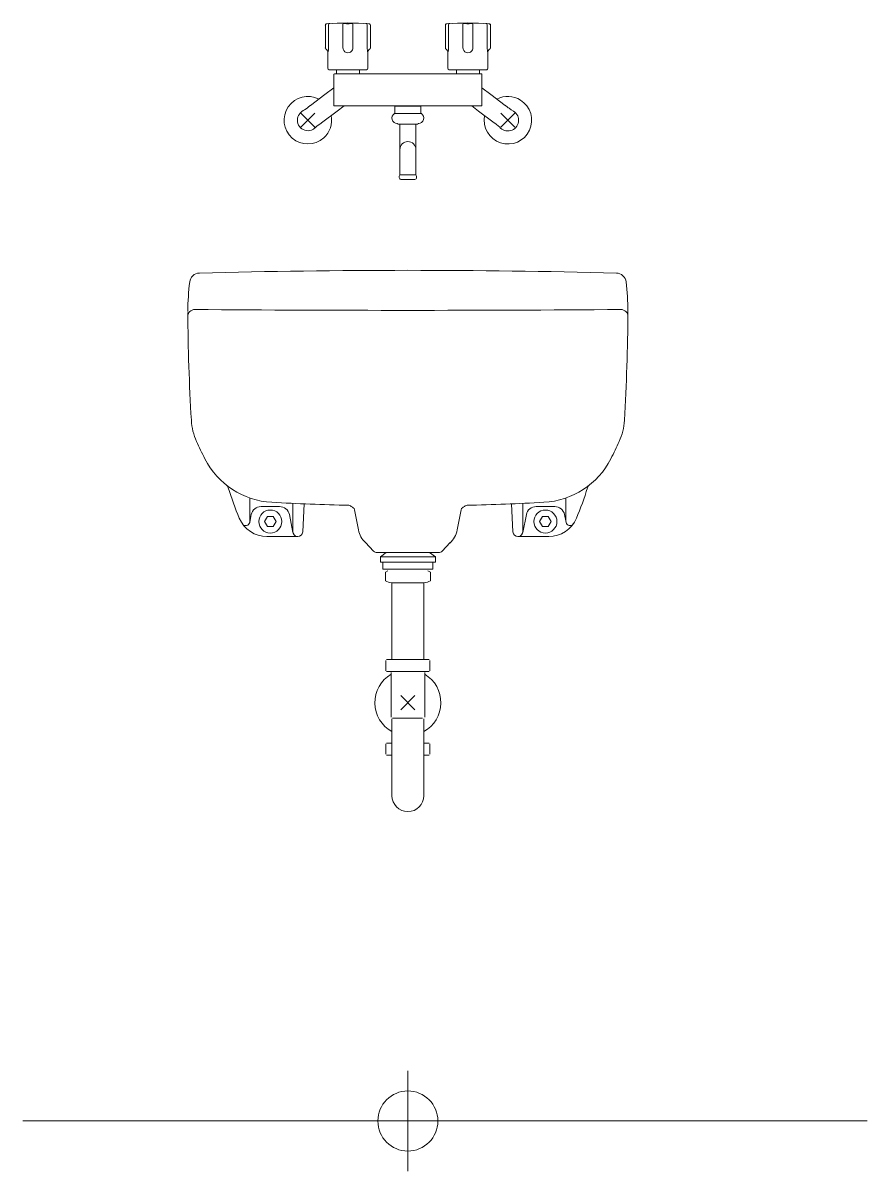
# Model space of a CAD drawing. Units: millimetres at full size, sheet at 1:50. Extents: x -31113 to 29332, y -20209 to 31249.
# Drawn here: x -29596 to -28752, y 30102 to 31249 of the extents above; entities that cross this region are included whole.
import ezdxf

# ---------------------------------------------------------------- set-up
doc = ezdxf.new("R2010")
doc.units = ezdxf.units.MM
doc.header["$LTSCALE"] = 50
doc.layers.add('B-A_文字', color=7, linetype='Continuous', lineweight=25)

msp = doc.modelspace()

# ---------------------------------------------------------------- linework, layer by layer
at = {"layer": 'B-A_文字', "lineweight": 18}
for p, q in [((-29293.45, 31246.46), (-29293.45, 31223.82)), ((-29293.43, 31246.45), (-29293.45, 31246.45)), ((-29293.45, 31246.45), (-29293.45, 31246.45)), ((-29290.33, 31225.8), (-29290.33, 31246.62)), ((-29272.15, 31248.01), (-29269.76, 31248.01)), ((-29266.01, 31225.8), (-29266.01, 31246.62)), ((-29251.58, 31246.62), (-29251.58, 31225.8)), ((-29249.93, 31248.01), (-29249.91, 31248.01)), ((-29249.91, 31248.01), (-29249.91, 31248.01)), ((-29248.46, 31246.45), (-29248.48, 31246.45)), ((-29248.45, 31246.45), (-29248.46, 31246.45)), ((-29248.45, 31223.82), (-29248.45, 31246.46)), ((-29173.45, 31246.46), (-29173.45, 31223.82)), ((-29172, 31248.01), (-29172, 31248.01)), ((-29170.33, 31225.8), (-29170.33, 31246.62)), ((-29155.9, 31246.62), (-29155.9, 31225.8)), ((-29152.15, 31248.01), (-29149.76, 31248.01)), ((-29146.01, 31225.8), (-29146.01, 31246.62)), ((-29131.58, 31246.62), (-29131.58, 31225.8)), ((-29128.46, 31246.45), (-29128.48, 31246.45)), ((-29128.45, 31246.45), (-29128.46, 31246.45)), ((-29128.45, 31223.82), (-29128.45, 31246.46)), ((-29290.95, 31218.85), (-29290.89, 31219.12)), ((-29290.95, 31218.85), (-29290.95, 31205.88)), ((-29272.54, 31219.12), (-29270.95, 31218.85)), ((-29270.95, 31218.85), (-29269.37, 31219.12)), ((-29251.58, 31225.8), (-29251.57, 31224.18)), ((-29251.02, 31219.12), (-29250.95, 31218.85)), ((-29250.95, 31205.88), (-29250.95, 31218.85)), ((-29170.95, 31218.85), (-29170.89, 31219.12)), ((-29170.95, 31218.85), (-29170.95, 31205.88)), ((-29155.9, 31225.8), (-29155.89, 31224.18)), ((-29152.54, 31219.12), (-29150.95, 31218.85)), ((-29150.95, 31218.85), (-29149.37, 31219.12)), ((-29131.58, 31225.8), (-29131.57, 31224.18)), ((-29131.02, 31219.12), (-29130.95, 31218.85)), ((-29130.95, 31205.88), (-29130.95, 31218.85)), ((-29290.95, 31205.88), (-29290.95, 31203.28)), ((-29250.95, 31203.28), (-29250.95, 31205.88)), ((-29170.95, 31205.88), (-29170.95, 31203.28)), ((-29130.95, 31203.28), (-29130.95, 31205.88)), ((-29252.15, 31202.08), (-29289.75, 31202.08)), ((-29284.95, 31197.58), (-29284.45, 31198.08)), ((-29284.95, 31165.93), (-29284.95, 31197.58)), ((-29284.45, 31198.08), (-29270.95, 31198.08)), ((-29282.45, 31202.08), (-29282.45, 31198.08)), ((-29270.95, 31198.08), (-29150.95, 31198.08)), ((-29259.45, 31198.08), (-29259.45, 31202.08)), ((-29132.15, 31202.08), (-29169.75, 31202.08)), ((-29162.45, 31202.08), (-29162.45, 31198.08)), ((-29150.95, 31198.08), (-29137.45, 31198.08)), ((-29139.45, 31198.08), (-29139.45, 31202.08)), ((-29136.95, 31197.58), (-29137.45, 31198.08)), ((-29293.9, 31177.18), (-29284.95, 31183.89)), ((-29128, 31177.18), (-29136.95, 31183.89)), ((-29293.9, 31177.18), (-29308.3, 31166.38)), ((-29128, 31177.18), (-29113.6, 31166.38)), ((-29318.03, 31144.51), (-29303.88, 31158.65)), ((-29303.88, 31144.51), (-29318.03, 31158.65)), ((-29317.24, 31159.96), (-29316.9, 31160.21)), ((-29281.6, 31160.78), (-29296, 31149.98)), ((-29284.95, 31165.93), (-29270.95, 31165.93)), ((-29281.6, 31160.78), (-29274.74, 31165.93)), ((-29270.95, 31165.93), (-29150.95, 31165.93)), ((-29223.75, 31165.93), (-29223.95, 31165.73)), ((-29197.95, 31165.73), (-29223.95, 31165.73)), ((-29223.95, 31165.73), (-29223.95, 31158.23)), ((-29197.95, 31165.73), (-29198.15, 31165.93)), ((-29197.95, 31158.23), (-29197.95, 31165.73)), ((-29140.3, 31160.78), (-29147.17, 31165.93)), ((-29118.03, 31144.51), (-29103.88, 31158.65)), ((-29103.88, 31144.51), (-29118.03, 31158.65)), ((-29105.28, 31160.71), (-29107.7, 31162.04)), ((-29296, 31149.98), (-29299.11, 31147.65)), ((-29221.52, 31148.2), (-29220.7, 31147.73)), ((-29220.7, 31147.73), (-29201.2, 31147.73)), ((-29202.95, 31147.23), (-29202.95, 31147.73)), ((-29202.95, 31122.23), (-29202.95, 31147.23)), ((-29201.2, 31147.73), (-29200.39, 31148.2)), ((-29218.95, 31122.23), (-29218.95, 31097.23)), ((-29218.95, 31097.23), (-29218.95, 31096.89)), ((-29218.05, 31092.23), (-29203.85, 31092.23)), ((-29369, 30750.47), (-29369, 30774.11)), ((-29325.98, 30740.58), (-29325.98, 30768.71)), ((-29314.65, 30768.22), (-29315.99, 30740.34)), ((-29107.26, 30768.22), (-29105.92, 30740.34)), ((-29095.93, 30740.58), (-29095.93, 30768.71)), ((-29052.91, 30750.47), (-29052.91, 30774.11)), ((-29367.54, 30757.51), (-29369.07, 30749.7)), ((-29339.21, 30765.58), (-29357.73, 30765.58)), ((-29329.4, 30757.51), (-29325.89, 30739.62)), ((-29264.18, 30762.32), (-29260.36, 30742.16)), ((-29157.73, 30762.32), (-29161.55, 30742.16)), ((-29092.51, 30757.51), (-29096.02, 30739.62)), ((-29082.7, 30765.58), (-29064.18, 30765.58)), ((-29054.37, 30757.51), (-29052.84, 30749.7)), ((-29079.2, 30750.58), (-29076.31, 30755.58)), ((-29076.31, 30745.58), (-29079.2, 30750.58)), ((-29076.31, 30755.58), (-29070.54, 30755.58)), ((-29070.54, 30745.58), (-29076.31, 30745.58)), ((-29070.54, 30755.58), (-29067.65, 30750.58)), ((-29067.65, 30750.58), (-29070.54, 30745.58)), ((-29320.98, 30735.58), (-29351.84, 30735.58)), ((-29100.93, 30735.58), (-29070.07, 30735.58)), ((-29253.33, 30729.57), (-29245.2, 30721.11)), ((-29168.58, 30729.57), (-29176.71, 30721.11)), ((-29241.59, 30719.58), (-29180.32, 30719.58)), ((-29232.53, 30719.58), (-29238.45, 30715.31)), ((-29238.45, 30715.31), (-29238.45, 30710.08)), ((-29238.45, 30715.31), (-29183.45, 30715.31)), ((-29183.45, 30710.08), (-29238.45, 30710.08)), ((-29235.95, 30710.08), (-29235.95, 30703.08)), ((-29189.38, 30719.58), (-29183.45, 30715.31)), ((-29185.95, 30703.08), (-29185.95, 30710.08)), ((-29183.45, 30715.31), (-29183.45, 30710.08)), ((-29235.95, 30703.08), (-29185.95, 30703.08)), ((-29230.95, 30701.38), (-29233.45, 30699.94)), ((-29233.45, 30691.38), (-29233.45, 30699.94)), ((-29190.95, 30701.38), (-29188.45, 30699.94)), ((-29188.45, 30691.38), (-29188.45, 30699.94)), ((-29227.25, 30689.38), (-29194.65, 30689.38)), ((-29226.83, 30612.58), (-29226.83, 30689.38)), ((-29195.08, 30612.58), (-29195.08, 30689.38)), ((-29232.95, 30601.29), (-29232.95, 30611.87)), ((-29232.25, 30612.58), (-29189.66, 30612.58)), ((-29188.95, 30611.87), (-29188.95, 30601.29)), ((-29232.25, 30600.58), (-29189.66, 30600.58)), ((-29227.75, 30555.02), (-29227.75, 30599.58)), ((-29194.15, 30555.02), (-29194.15, 30599.58)), ((-29218.03, 30562.51), (-29203.88, 30576.65)), ((-29203.88, 30562.51), (-29218.03, 30576.65)), ((-29226.83, 30553.51), (-29226.83, 30476.58)), ((-29196.44, 30553.96), (-29226.27, 30553.96)), ((-29195.08, 30553.51), (-29195.08, 30476.58)), ((-29232.95, 30517.99), (-29232.95, 30528.57)), ((-29232.25, 30529.28), (-29226.83, 30529.28)), ((-29195.08, 30529.28), (-29189.66, 30529.28)), ((-29188.95, 30528.57), (-29188.95, 30517.99)), ((-29232.25, 30517.28), (-29226.83, 30517.28)), ((-29195.08, 30517.28), (-29189.66, 30517.28)), ((-28751.94, 30151.58), (-29595.72, 30151.58))]:
    msp.add_line(p, q, dxfattribs=at)
at = {"layer": 'B-A_文字', "color": 1, "lineweight": 18}
for p, q in [((-29210.95, 30101.58), (-29210.95, 30201.58)), ((-29260.95, 30151.58), (-29160.95, 30151.58))]:
    msp.add_line(p, q, dxfattribs=at)
at = {"layer": 'B-A_文字', "lineweight": 18}
for points in [[(-29275.9, 31246.62), (-29275.9, 31225.8), (-29275.89, 31224.18)], [(-29150.95, 31165.93), (-29136.95, 31165.93), (-29136.95, 31197.58)], [(-29224.45, 31158.23), (-29210.95, 31158.23), (-29197.45, 31158.23)], [(-29140.3, 31160.78), (-29125.9, 31149.98), (-29122.8, 31147.65)], [(-29218.95, 31147.73), (-29218.95, 31147.23), (-29218.95, 31122.23)], [(-29202.95, 31096.89), (-29202.95, 31097.23), (-29202.95, 31122.23)], [(-29218.95, 31096.89), (-29210.95, 31096.89), (-29202.95, 31096.89)]]:
    msp.add_lwpolyline(points, dxfattribs=at)
msp.add_lwpolyline([(-29345.59, 30755.58), (-29342.71, 30750.58), (-29345.59, 30745.58), (-29351.37, 30745.58), (-29354.25, 30750.58), (-29351.37, 30755.58)], close=True, dxfattribs=at)
for centre in [(-29348.48, 30750.58), (-29073.43, 30750.58)]:
    msp.add_circle(centre, 11.5, dxfattribs=at)
at = {"layer": 'B-A_文字', "color": 1, "lineweight": 18}
msp.add_circle((-29210.95, 30151.58), 30, dxfattribs=at)
at = {"layer": 'B-A_文字', "lineweight": 18}
for centre, radius, start, end in [((-29292.08, 31246.62), 1.39, 86.89322, 187.12994), ((-29270.95, 30948.75), 300, 85.97659, 94.02343), ((-29288.98, 31246.81), 1.37, 87.30038, 188.0439), ((-29274.3, 31247.07), 1.66, 138.12982, 195.7098), ((-29274.91, 31225.5), 22.68, 83.01351, 91.59065), ((-29267, 31225.5), 22.68, 88.40935, 96.98649), ((-29267.61, 31247.07), 1.66, 344.28994, 41.87824), ((-29252.98, 31246.79), 1.42, 352.89684, 90.44299), ((-29249.51, 31255.23), 7.23, 265.87607, 266.66891), ((-29249.83, 31246.62), 1.39, 352.86949, 93.1072), ((-29172.08, 31246.62), 1.39, 86.8928, 187.13051), ((-29150.95, 30948.75), 300, 85.97659, 94.02343), ((-29168.93, 31246.79), 1.42, 90.11415, 187.12979), ((-29154.3, 31247.07), 1.66, 138.13036, 195.70926), ((-29154.91, 31225.5), 22.68, 83.01351, 91.59065), ((-29147, 31225.5), 22.68, 88.40935, 96.98649), ((-29147.61, 31247.07), 1.66, 344.28994, 41.87824), ((-29132.93, 31246.81), 1.37, 351.95727, 92.69995), ((-29129.51, 31255.23), 7.23, 265.87607, 266.66891), ((-29129.86, 31246.63), 1.38, 352.77846, 93.12553), ((-29129.83, 31246.62), 1.39, 352.87006, 93.10678), ((-29292.07, 31223.73), 1.39, 176.02846, 242.7844), ((-29294.72, 31219.28), 3.79, 353.40752, 57.8586), ((-29310.76, 31223.86), 20.43, 346.58733, 0.89543), ((-29464.11, 31225.34), 173.78, 359.61721, 0.15149), ((-29270.93, 31223.82), 4.97, 175.83603, 251.12015), ((-29270.82, 31223.65), 4.76, 287.7623, 339.2367), ((-29273.65, 31224.24), 7.63, 342.63024, 359.52067), ((-29309.55, 31225.33), 43.55, 358.48031, 0.61272), ((-29231.14, 31223.86), 20.43, 179.10166, 193.41235), ((-29247.19, 31219.28), 3.79, 122.14138, 186.5926), ((-29249.84, 31223.73), 1.39, 297.2153, 3.97209), ((-29172.07, 31223.73), 1.39, 176.02791, 242.7847), ((-29174.72, 31219.28), 3.79, 353.4074, 57.85862), ((-29190.76, 31223.86), 20.43, 346.58727, 0.89548), ((-29343.94, 31225.34), 173.61, 359.61708, 0.15189), ((-29150.93, 31223.82), 4.97, 175.83611, 251.12013), ((-29150.82, 31223.65), 4.76, 287.76237, 339.23657), ((-29153.65, 31224.24), 7.63, 342.63014, 359.52096), ((-29189.56, 31225.33), 43.56, 358.48044, 0.61233), ((-29111.14, 31223.86), 20.43, 179.10172, 193.41229), ((-29127.19, 31219.28), 3.79, 122.1414, 186.59248), ((-29129.84, 31223.73), 1.39, 297.2156, 3.97154), ((-29289.75, 31203.28), 1.2, 180, 270), ((-29252.15, 31203.28), 1.2, 270, 0), ((-29169.75, 31203.28), 1.2, 180, 270), ((-29132.15, 31203.28), 1.2, 270, 0), ((-29310.95, 31151.58), 23.75, 62.51044, 311.85743), ((-29110.95, 31151.58), 23.75, 168.77064, 58.11763), ((-29110.95, 31151.58), 23.75, 58.11763, 117.37486), ((-29310.95, 31151.58), 10.48, 143.88747, 180.25109), ((-134368.92, 134829.44), 147591.38, 315.37821, 315.37942), ((-29385.39, 31263.88), 124.25, 303.45026, 306.54065), ((2965550.91, -3961980.88), 4991433.34, 126.86989, 126.86993), ((-29221.35, 31153.69), 5.5, 124.40993, 268.20737), ((-29200.56, 31153.69), 5.5, 271.79263, 55.59007), ((-29110.95, 31151.58), 10.75, 217.9732, 58.11763), ((-3023972.82, -3961980.88), 4991433.34, 53.13007, 53.13011), ((-27333.04, 33539.49), 2966.83, 233.12559, 233.1837), ((-29022.71, 31283.05), 147.88, 233.58278, 234.91776), ((-29310.95, 31151.58), 10.48, 180.25108, 216.75007), ((-29210.22, 31031.04), 146.63, 127.31703, 130.09359), ((-29310.95, 31151.58), 23.75, 311.85743, 11.11465), ((-29364.62, 30840.66), 390.79, 51.14042, 51.77196), ((-29310.95, 31151.58), 10.48, 216.9898, 253.4887), ((-29310.95, 31151.58), 10.48, 253.48867, 289.85232), ((-29310.95, 31151.57), 10.47, 290.76484, 306.95963), ((-29210.95, 31122.23), 8, 0, 180), ((-29216.7, 31094.91), 3, 138.59038, 243.25632), ((-29205.2, 31094.91), 3, 296.74368, 41.40962), ((-29419.13, 30988.82), 10, 91.52161, 173.50492), ((-29210.95, 23151.91), 7849.67, 88.47839, 91.52161), ((-29002.78, 30988.82), 10, 6.49508, 88.47839), ((-29130.99, 30956.01), 300, 173.50492, 179.12743), ((-29290.92, 30956.01), 300, 0.89038, 6.49508), ((-29423.92, 30955.43), 7, 89.5421, 180.53659), ((-29210.95, 57602.43), 26640.85, 269.5421, 270.4579), ((-28997.99, 30955.43), 7, 359.46341, 90.4579), ((-27331.01, 30975.03), 2100, 180.42301, 183.36614), ((-31090.9, 30975.03), 2100, 356.63386, 359.57699), ((-28997.95, 30959.58), 7, 359.57699, 8.87746), ((-29367.49, 30855.25), 60, 183.36614, 204.24147), ((-29054.42, 30855.25), 60, 335.75853, 356.63386), ((-29057.47, 30994.85), 400, 204.24147, 206.98514), ((-29364.44, 30994.85), 400, 333.01486, 335.75853), ((-29342.63, 30849.65), 80, 206.98514, 266.89756), ((-29079.28, 30849.65), 80, 273.10244, 333.01486), ((-29395.28, 30782.92), 5, 16.80723, 51.72462), ((-29103.31, 30871.11), 300, 196.80723, 203.00722), ((-29318.6, 30871.11), 300, 336.99278, 343.19277), ((-29026.62, 30782.92), 5, 128.27538, 163.19277), ((-29210.95, 33279.08), 2513, 266.8976, 268.65098), ((-29210.95, 33279.08), 2513, 271.34902, 273.10244), ((-29357.73, 30755.58), 10, 90, 168.90027), ((-29339.21, 30755.58), 10, 11.09973, 90), ((-29270.19, 30763.78), 3, 51.17729, 88.65098), ((-29258.28, 30778.58), 16, 231.17729, 242.24378), ((-29267.12, 30761.77), 3, 10.71312, 62.24378), ((-29154.78, 30761.77), 3, 117.75622, 169.28688), ((-29163.63, 30778.58), 16, 297.75622, 308.82271), ((-29151.72, 30763.78), 3, 91.34902, 128.82271), ((-29082.7, 30755.58), 10, 90, 168.90027), ((-29064.18, 30755.58), 10, 11.09973, 90), ((-29351.84, 30765.58), 30, 203.00722, 270), ((-29373, 30750.47), 4, 215.53032, 348.90027), ((-29070.07, 30765.58), 30, 270, 336.99278), ((-29048.91, 30750.47), 4, 191.09973, 324.46968), ((-29320.98, 30740.58), 5, 177.25813, 357.25813), ((-29237.76, 30746.43), 23, 190.71312, 227.29641), ((-29184.15, 30746.43), 23, 310.93815, 349.28688), ((-29100.93, 30740.58), 5, 182.74187, 2.74187), ((-29241.59, 30724.58), 5, 223.8767, 270), ((-29180.32, 30724.58), 5, 270, 316.1233), ((-29224.3, 30709.16), 20, 242.74811, 261.49463), ((-29197.61, 30709.16), 20, 278.50537, 297.25189), ((-29210.95, 30569.58), 33, 120.60327, 241.2453), ((-29210.95, 30569.58), 33, 298.7547, 59.39673), ((-29210.95, 30476.58), 15.88, 180, 0)]:
    msp.add_arc(centre, radius, start, end, dxfattribs=at)

doc.saveas('drawing.dxf')
